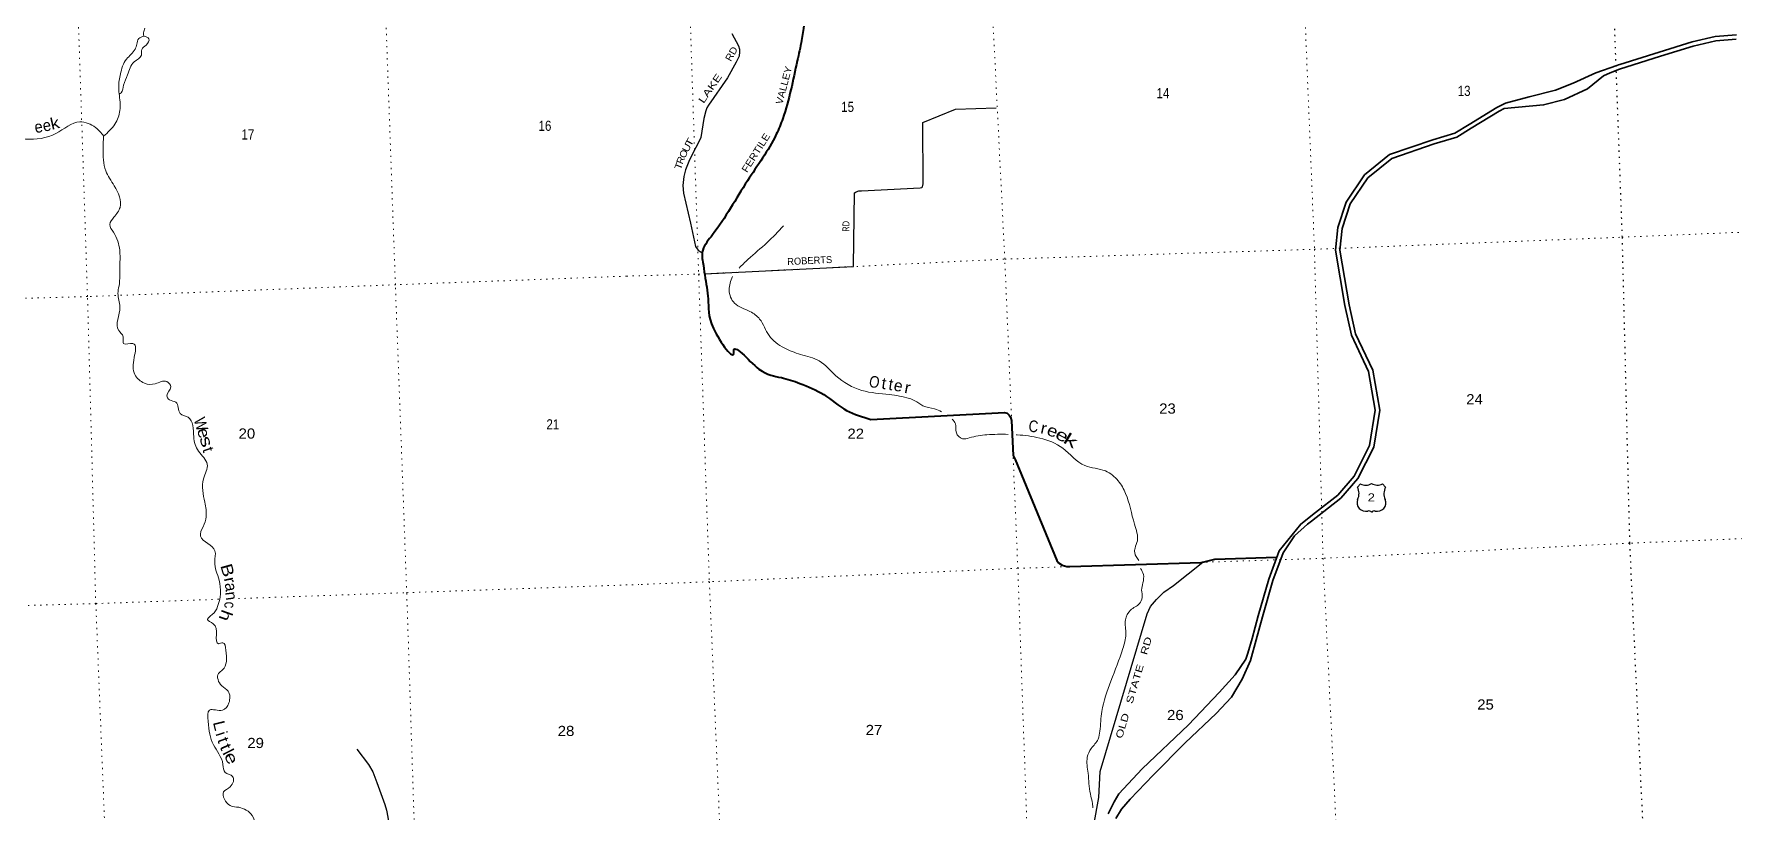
# Model space of a CAD drawing. Header units: feet. Extents: x 733631 to 986127, y 195788 to 388968.
# Drawn here: x 882195 to 911496, y 225119 to 238528 of the extents above; entities that cross this region are included whole.
import ezdxf
from ezdxf.enums import TextEntityAlignment as Align

# ---------------------------------------------------------------- set-up
doc = ezdxf.new("R2010")
doc.units = ezdxf.units.FT
doc.header["$LTSCALE"] = 70
doc.linetypes.add('DOTTED', pattern=[1.5, 0.3, -1.2])
for name, color, linetype, lineweight in [('16', 7, 'Continuous', 25), ('20', 7, 'Continuous', 70), ('26', 7, 'Continuous', 40), ('29', 7, 'Continuous', 25), ('39', 7, 'Continuous', 13), ('6', 7, 'DOTTED', 25), ('7', 7, 'DOTTED', 13)]:
    doc.layers.add(name, color=color, linetype=linetype, lineweight=lineweight)
for name, color, linetype in [('27', 7, 'Continuous'), ('30', 7, 'Continuous'), ('41', 7, 'Continuous')]:
    doc.layers.add(name, color=color, linetype=linetype)

msp = doc.modelspace()

# ---------------------------------------------------------------- linework, layer by layer
at = {"layer": '16'}
for p, q in [((905017.37, 230717.55), (905068.68, 230776.31)), ((905260.44, 230782.28), (905260.16, 230782.08)), ((905452.53, 230776.4), (905503.92, 230717.55))]:
    msp.add_line(p, q, dxfattribs=at)
for centre, radius, start, end in [((904824.39, 230606.92), 222.05, 332.97043, 29.75871), ((905159.76, 230933.97), 182.07, 239.97227, 303.45418), ((905361.54, 230933.47), 181.52, 236.33975, 300.08743), ((905361.53, 230933.97), 182.07, 236.54582, 236.59441), ((905696.89, 230606.92), 222.05, 150.24129, 207.02957), ((905163.58, 230452.02), 151.42, 159.09177, 283.81923), ((905357.7, 230452.02), 151.42, 256.18077, 20.90823)]:
    msp.add_arc(centre, radius, start, end, dxfattribs=at)
for centre, major_axis, start_param, end_param in [((905218.92, 230253.2), (-19.56, 51.67), 4.95877769, 6.28318531), ((905302.37, 230253.2), (19.56, 51.67), 0, 1.32637542)]:
    msp.add_ellipse(centre, major_axis=major_axis, ratio=0.929097, start_param=start_param, end_param=end_param, dxfattribs=at)
at = {"layer": '20', "lineweight": 35}
for points in [[(900720.64, 225085.55), (900822.76, 225293.92), (900905.87, 225429.12), (901305.2, 225864.79), (902104.63, 226622.95), (902634.24, 227175.42), (902907.83, 227482.36), (903096.06, 227755.3), (903128.76, 227856.96), (903201.17, 228108.21), (903309.22, 228501.91), (903488.93, 229129.81), (903670.21, 229620.2), (904039.77, 230082.03), (904295.72, 230281.51), (904679.05, 230581.1), (904962.34, 230906.73), (905229.51, 231432.64), (905326.35, 232041.5), (905210.61, 232708.63), (904915.83, 233335.89), (904800.36, 233845.45), (904641.89, 234800.99), (904683.11, 235191.65), (904823.06, 235630.98), (905142.82, 236098.25), (905573.6, 236449.52), (906318.89, 236706.17), (906699.76, 236816.61), (906943.23, 236966.08), (907421, 237263.56), (907571.88, 237334.99), (907980.82, 237445.01), (908436.19, 237559.64), (908737.91, 237679.78), (909128.08, 237856.29), (909493.2, 237985.29), (909521.3, 237995.22), (909543.2, 238002.13), (910223.41, 238216.69), (910790.69, 238393.13), (911190.57, 238483.87), (911556.16, 238514.14)], [(900849.26, 225004.16), (900950.97, 225165.65), (901101.5, 225338.48), (901495.64, 225753.71), (902045.31, 226309.07), (902585.04, 226813.46), (902849.5, 227097.76), (903030.06, 227408.78), (903175.8, 227728.95), (903272.77, 228085.69), (903381.44, 228481.67), (903560.25, 229106.45), (903737.41, 229585.7), (903933.45, 229875.66), (904155.12, 230082.03), (904227.28, 230132.83), (904730.91, 230526.44), (905025, 230864.49), (905301.73, 231409.2), (905402.37, 232042.04), (905282.79, 232731.39), (904987.17, 233360.41), (904874, 233859.89), (904717.55, 234803.23), (904756.89, 235176.17), (904891.18, 235597.72), (905198.6, 236046.97), (905610.64, 236382.96), (906341.55, 236634.65), (906730.38, 236747.39), (906982.67, 236902.28), (907460.64, 237199.9), (907549.87, 237242.5), (908229.05, 237304.08), (908588.39, 237398.4), (908984.17, 237585.26), (909261.37, 237807.44), (909376.05, 237860.77), (909540.76, 237922.72), (910245.83, 238145.11), (910810.15, 238320.65), (911202.01, 238409.57), (911548.52, 238438.26)]]:
    msp.add_lwpolyline(points, dxfattribs=at)
at = {"layer": '26'}
for points in [[(896629.8, 231885.28), (898933.29, 232003.41), (898975.51, 231991.03), (899011.6, 231959.49), (899036.51, 231922.69), (899054.31, 231865.7), (899079.22, 231264.99), (899118.48, 231192.59), (899832.41, 229452.4), (899861.69, 229414.79), (899928.13, 229373.24), (900007.62, 229350.69), (900057.46, 229348.31), (902326.54, 229421.31), (902348.86, 229423.54)], [(902349.09, 229423.56), (902350.27, 229423.68), (902560.48, 229478.91), (903623.33, 229512.72)]]:
    msp.add_lwpolyline(points, dxfattribs=at)
msp.add_spline([(898584.64, 247315.24), (898418.97, 247068.52), (898195.58, 246767.79), (898015.06, 246598.29), (897737.86, 246471.12), (897434.8, 246334.75), (897278.76, 246111.72), (897010.71, 245627.11), (896753.17, 244942.83), (896681.46, 244587.98), (896713.33, 244265.89), (896843.47, 243721.62), (896837.18, 243442.36), (896733.58, 242888.02), (896634.05, 242475.37), (896637.28, 242162.16), (896600.72, 241930.12), (896454.72, 241661.02), (896060.2, 241017.33), (895848.14, 240450.23), (895685.55, 239954), (895534.34, 239237.9), (895434.01, 238416.85), (895358.19, 238063.84), (895107.73, 237070.55), (894996.15, 236798.9), (894497.42, 235995.05), (893895.04, 235065.45), (893730.55, 234803.64), (893715.68, 234726.18), (893731.33, 234595.45), (893762.94, 234374.43), (893820.83, 233962.5), (893915.26, 233451.05), (894263.48, 233047.57), (894263.39, 233049.59), (894697.91, 232752.93), (895083.67, 232605.79), (895402.81, 232506.33), (895814.81, 232311.8), (896209.92, 232039.72), (896629.8, 231885.28)], degree=3, dxfattribs=at)
at = {"layer": '29'}
for points in [[(894228.55, 238539.12), (894347.35, 238323), (894364.68, 238266.84), (894364.68, 238218.08), (894353.44, 238146.8), (894306.77, 238043.81), (894152.75, 237773.39), (893826.12, 237300.49), (893796.59, 237255.24), (893783.61, 237205.24), (893747.36, 237072.56), (893694.3, 236746.66), (893665.52, 236680.07), (893548.92, 236460.38), (893485.58, 236331.2), (893429.35, 236184.9), (893403.08, 236073.35), (893384.36, 235918.56), (893395.22, 235783.02), (893516.61, 235266.82), (893603.66, 234864.46), (893629.9, 234823.19), (893648.65, 234800.68), (893715.54, 234755.01)], [(893763.52, 234393.92), (896329.93, 234519.93), (896330.52, 234531.81), (896343.21, 235787.47), (896355.74, 235798.21), (896376.61, 235809.13), (896417.43, 235823.14), (896464.67, 235827.07), (897479.94, 235876.86), (897506.59, 235883.69), (897519.56, 235894.74), (897527.48, 235945.62), (897527.4, 235947.64), (897522.98, 237000.71), (898088.48, 237231.27), (898789.14, 237253.81)], [(900310.71, 223999.25), (900561.19, 225369.8), (900584.62, 225815.56), (901391.55, 228532.99), (901452.81, 228658.95), (901554.71, 228778.57), (901682.54, 228905.37), (901845.24, 229019.52), (902350.27, 229423.68)], [(887761.1, 226198.79), (887963.62, 225935.08), (888037.19, 225809.56), (888105.23, 225628.04), (888245.84, 225249), (888274.78, 225149.12), (888296.84, 225030.69), (888374.89, 224452.23), (888388.62, 224404.92), (888411.39, 224378.34), (888461.2, 224333.75), (888748.88, 224068.67)]]:
    msp.add_lwpolyline(points, dxfattribs=at)
at = {"layer": '39'}
for points in [[(884109.16, 238630.85), (884085.83, 238546.7), (884089.44, 238492.28)], [(884091.36, 238491.28), (884002.02, 238447.34), (883966.51, 238351.4), (883938.77, 238265.78), (883790.54, 238093.88), (883685.1, 237838.4), (883655.51, 237609.34), (883662.74, 237500.5)], [(884089.44, 238492.28), (884177.51, 238446.36), (884128.31, 238335.88), (884053.87, 238261.03), (884046.7, 238161.87), (883924.96, 238049.3), (883810.56, 237823.85), (883741.16, 237646.15), (883696.08, 237513.87), (883663.26, 237490.06)], [(883662.74, 237500.5), (883677.31, 237210.12), (883589.47, 236973.32), (883395.53, 236767.74)], [(880834.62, 236478.44), (881220.96, 236587.77), (881654.33, 236733.58), (882050.11, 236716.76), (882573.68, 236812.68), (882987.31, 237012.45), (883256.38, 236915.22), (883395.71, 236771.83)], [(883395.71, 236771.83), (883385.99, 236553.44), (883431.49, 236171.06), (883580.36, 235908.8), (883679.92, 235540.09), (883571.98, 235369.36), (883503.05, 235244.18), (883565.46, 235110.68), (883673.37, 234800.78), (883677.04, 234538.36), (883661.2, 234184.49), (883642.82, 234054.71), (883677.84, 233823.49), (883657.5, 233416.99), (883731.22, 233310.07), (883738.74, 233191.14), (883902.02, 233193.84), (883923.29, 232950.1), (883933.83, 232659.6), (884099.6, 232508.9), (884287.41, 232500.19), (884484, 232536.17), (884553.17, 232447.29), (884487.08, 232293.92), (884529.51, 232222.45), (884643.66, 232181.32), (884717.91, 231987.58), (884852.98, 231920.81), (884949.51, 231586.35), (885031.47, 231336.28), (885183.19, 231114.49), (885120, 230862.25), (885139.96, 230456.91), (885163.48, 230205.16), (885111.97, 230036.06), (885066.39, 229871.16), (885195.05, 229747.66), (885315.83, 229617.86), (885311.2, 229431.94), (885387.05, 229115.06), (885362.15, 228657.94), (885267.37, 228519.89), (885189.14, 228436.85), (885284.08, 228362.86), (885340.14, 228170.61), (885374.86, 228018.13), (885451.02, 228034.47), (885505.13, 227908.81), (885444.55, 227567.79), (885377.75, 227507.29), (885432.45, 227292.79), (885542.03, 227201.05), (885556.07, 226997.49), (885444.82, 226871.08), (885222.86, 226874.76), (885198.26, 226682.2), (885290.82, 226276.94), (885454.03, 225938.36), (885492.43, 225798.1), (885621.39, 225733.17), (885580.31, 225552.25), (885465.93, 225464.13), (885579.71, 225229.12), (885725.8, 225199.01), (885957.77, 225060.32), (885996.57, 224631.3), (885974.69, 224277.26), (885996.91, 224001.23), (886080.29, 223840.07), (886226.91, 223723.14), (886411.22, 223352.85), (886616.52, 223229.54), (886735.18, 223378.37), (886823.73, 223522.3), (886980.13, 223484.41), (886998.17, 223478.87)], [(895121.79, 235221.38), (894837.35, 234932.17), (894508.5, 234643.07), (894354.77, 234492.89)], [(894239.54, 234350.13), (894183.65, 234117.61), (894276.21, 233887.09), (894542.67, 233744.92), (894709.7, 233614.65), (894871.17, 233330.49), (895134.58, 233117.43), (895413.84, 233006.14), (895737.61, 232892.72), (896022.98, 232638.16), (896471.81, 232384.57), (896947.25, 232312.05), (897291.21, 232246), (897383.69, 232207.53), (897524.65, 232120.6), (897726.71, 232068.66), (897847.82, 232018.33)], [(898031.88, 231888.57), (898086.88, 231811.25), (898101.64, 231654.2), (898206.93, 231551.59), (898325.39, 231566.8), (898629.94, 231620.34), (898993.44, 231627.56)], [(899135.56, 231619.41), (899150.83, 231618.52), (899538.69, 231564.46), (899935.73, 231389.51), (900319.95, 231088.66), (900673.09, 230996.73), (900892.3, 230826.24), (901020.62, 230609.39), (901174.42, 230078.26), (901222.97, 229791.26), (901183.79, 229668.28), (901177.06, 229589.15), (901250.76, 229455.95)], [(901278.56, 229316.45), (901328.28, 229213.57), (901318.43, 229065.57), (901297.39, 228943.37), (901306.91, 228814.4), (901260.83, 228711.33), (901106.11, 228599.54), (901018.36, 228432.01), (901024.97, 228181.62), (900972.9, 227934.76), (900768.55, 227376.08), (900611.2, 226851.77), (900577.26, 226510.68), (900546.74, 226373.92), (900428.42, 226213.16), (900360.13, 226062.64), (900373.82, 225788.29), (900413.28, 225430.14), (900450.8, 225259.92), (900453.59, 225192.61)]]:
    msp.add_spline(points, degree=3, dxfattribs=at)
at = {"layer": '6'}
msp.add_lwpolyline([(909122.72, 248000.85), (909225.65, 245623.49), (909389.7, 240295.51), (909581.57, 235025.34), (909710.98, 229752.48), (909958.45, 224456.4), (910189.05, 219129.88)], dxfattribs=at)
at = {"layer": '7'}
for points in [[(903802.96, 247785.06), (903931.95, 245405.62), (904062.3, 240110.56), (904277.37, 234817.13), (904425.21, 229490.48), (904685.12, 224186.85), (904859.97, 218984.68), (905078.63, 213701.51), (905295.33, 208369.73), (905499.68, 203043.49), (905562.5, 201880.46)], [(900286.15, 201667.7), (900199.97, 202871.86), (899980.75, 208215.66), (899754.15, 213542.96), (899525.49, 218823.68), (899351.38, 223961.19), (899161.86, 229318.4), (898937.19, 234647.8), (898673.08, 239955.3), (898495.36, 245177.56), (898427.38, 247568.28)], [(888934.01, 217320.2), (888878.03, 218502.17), (888794.4, 223622.83), (888623.92, 228884.39), (888427.48, 234205.78), (888237.27, 239521.3), (888026.9, 244836.23), (887905.14, 247145.01)], [(893286.83, 245265.57), (893299.84, 245024.57), (893481.76, 239703.43), (893657.39, 234388.08), (893842.49, 229087.29), (894069, 223762.01), (894158.17, 221125.64)], [(882838.7, 242795.81), (882943.36, 239273.18), (883118.99, 233973.41), (883261.25, 228711.04), (883472.75, 223426.43), (883600.32, 218328.66)], [(892414.32, 234354.03), (893657.39, 234388.08), (898937.19, 234647.8), (904277.37, 234817.13), (909581.57, 235025.34), (915030.33, 235251.91), (920340.84, 235454.32), (923172.35, 235547.22)], [(892414.32, 234354.03), (888431.51, 234205.9), (883118.17, 234001.65), (877861.53, 233861.26)], [(923391.39, 230242.09), (920518.99, 230126.95), (915222.63, 229971.64), (909710.98, 229752.48), (904425.21, 229490.48), (899161.86, 229318.4), (893842.49, 229087.29), (892626.42, 229039.76)], [(885720.48, 228797.01), (888625.52, 228898.57), (892626.42, 229039.76)], [(877684.35, 228551.77), (883261.25, 228711.04), (885432.38, 228786.94)]]:
    msp.add_lwpolyline(points, dxfattribs=at)

# ---------------------------------------------------------------- texts
at = {"layer": '16', "width": 1.2}
msp.add_text(' 2 ', height=140, dxfattribs=at).set_placement((905257.09, 230470.51), align=Align.CENTER)
at = {"layer": '27'}
for s, rotation, width, p in [('VALLEY', 75.312, 1.1, (895100.42, 237305.76)), ('FERTILE', 57.658, 1.15, (894491.39, 236128.2))]:
    msp.add_text(s, height=120, rotation=rotation, dxfattribs=dict(at, width=width)).set_placement(p)
at = {"layer": '30'}
for s, rotation, width, p in [('RD', 60.336, 1.1, (894212.01, 238045.43)), ('LAKE   ', 55.367, 1.4, (893741.93, 237320.1)), ('RD', 89.421, 0.8, (896256.45, 235118.98)), ('OLD   STATE   RD', 73.461, 1.35, (900959.2, 226374.39))]:
    msp.add_text(s, height=120, rotation=rotation, dxfattribs=dict(at, width=width)).set_placement(p)
for s, rotation, width, p in [('O', 63.88, 1.1, (893450.83, 236436.47)), ('U', 62.043, 1.2, (893503.05, 236538.22)), ('T', 62.043, 1.45, (893552.06, 236632.76)), ('T', 68.248, 1.3, (893368.67, 236230.88)), ('R', 67.476, 1.05, (893401.79, 236330.86))]:
    msp.add_text(s, height=120, rotation=rotation, dxfattribs=dict(at, width=width)).set_placement(p, align=Align.CENTER)
msp.add_text('ROBERTS', height=120, rotation=2.811, dxfattribs=at).set_placement((895188.16, 234543.97))
at = {"layer": '41'}
for s, rotation, width, p in [('k', 12.973, 1.15, (882576.26, 236892.9)), ('e', 10.211, 0.95, (882290.56, 236830.57)), ('e', 10.211, 0.95, (882433.27, 236856.52)), ('O', 349.623, 0.85, (896670.41, 232432.85)), ('r', 349.658, 1.1, (897243.26, 232335.94)), ('W', 285.915, 0.9, (884979.23, 231776.18)), ('C', 354.385, 0.85, (899421.68, 231666.91)), ('r', 347.89, 1.1, (899589.39, 231638.58)), ('e', 287.825, 1.15, (885028.19, 231622.24)), ('s', 288.468, 1.4, (885074.71, 231474.61)), ('e', 339.568, 1.2, (899727.49, 231595.65)), ('e', 332.671, 1.4, (899880.72, 231522.9)), ('k', 329.066, 1.7, (900023.83, 231437.68)), ('B', 285.471, 1.25, (885437.19, 229258.86)), ('r', 282.934, 1.15, (885479.67, 229095.05)), ('h', 250.44, 1.25, (885408.68, 228535.45)), ('c', 269.589, 0.85, (885478.17, 228688.13)), ('L', 283.853, 1.1, (885298.92, 226585.01)), ('t', 290.088, 1.1, (885367.3, 226325.21)), ('t', 293.394, 1.2, (885413.67, 226202.57)), ('l', 297.083, 1.15, (885456.49, 226109.49)), ('e', 295.976, 1.35, (885511.06, 226005.12))]:
    msp.add_text(s, height=200, rotation=rotation, dxfattribs=dict(at, width=width)).set_placement(p, align=Align.CENTER)
for s, rotation, p in [('t', 352.192, (896839.73, 232408.95)), ('t', 351.602, (896958.65, 232391.23)), ('e', 348.336, (897082.88, 232370.94)), ('t', 287.95, (885106.84, 231334.86)), ('a', 278.422, (885494.67, 228984.04)), ('n', 277.493, (885501.25, 228832.27)), ('i', 287.548, (885333.99, 226439.41))]:
    msp.add_text(s, height=200, rotation=rotation, dxfattribs=at).set_placement(p, align=Align.CENTER)
at = {"layer": '7'}
for s, width, p in [('13', 0.85, (906747.82, 237459.66)), ('15', 0.85, (896116.52, 237185.08)), ('14', 0.85, (901554.49, 237420.96)), ('23', 1.1, (901600.01, 231984.78)), ('24', 1.1, (906894.7, 232145.09)), ('22', 1.1, (896223.86, 231551.6)), ('26', 1.1, (901735.6, 226702.49)), ('25', 1.1, (907084.71, 226884.18)), ('27', 1.1, (896537.71, 226445.27))]:
    msp.add_text(s, height=175, dxfattribs=dict(at, width=width)).set_placement(p)
for s, width, p in [('17', 0.85, (885884.15, 236708.84)), ('16', 0.85, (891007.47, 236858.27)), ('21', 0.85, (891143.14, 231712.72)), ('20', 1.1, (885866.78, 231553.96)), ('28', 1.1, (891370.76, 226428.57)), ('29', 1.1, (886017.16, 226221.15))]:
    msp.add_text(s, height=175, dxfattribs=dict(at, width=width)).set_placement(p, align=Align.CENTER)

doc.saveas('drawing.dxf')
